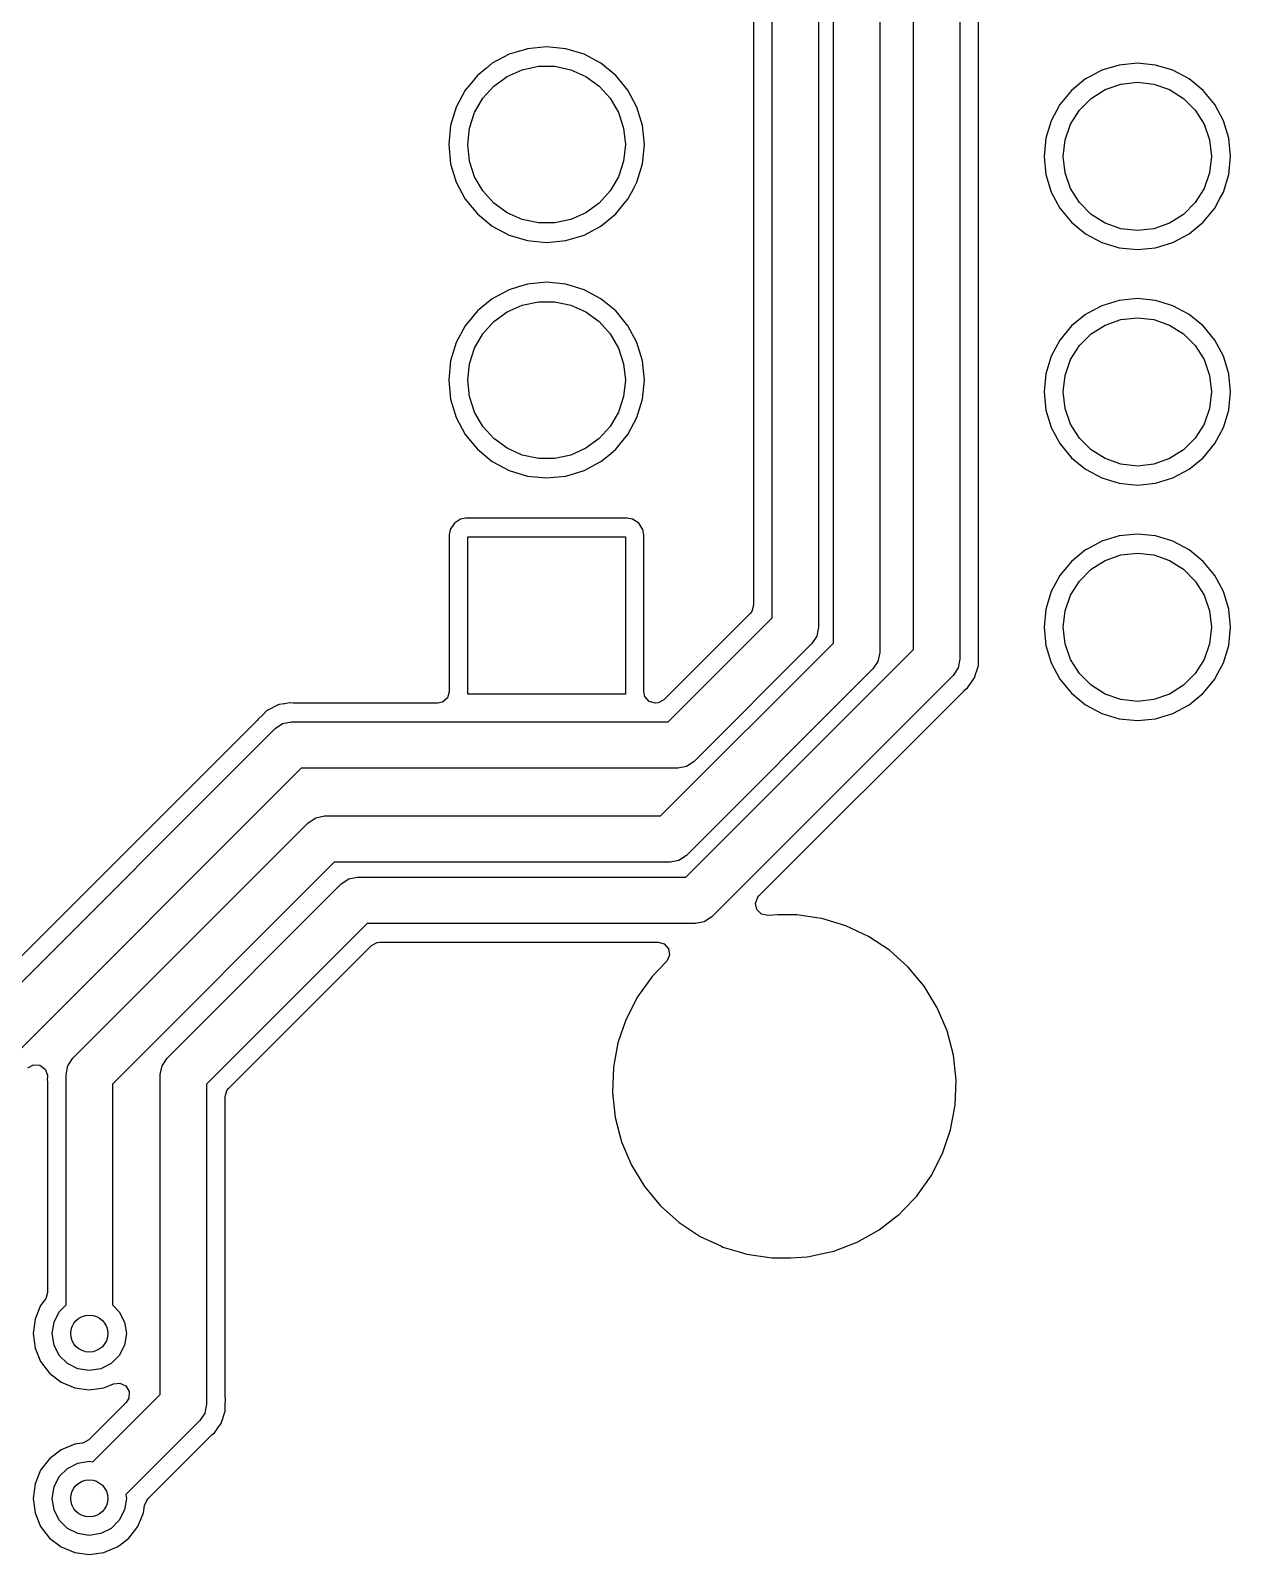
# Model space of a CAD drawing. Extents: x -3.95 to 1.03, y -1.83 to 1.03.
# Drawn here: x -3.225 to -2.715, y -0.794 to -0.147 of the extents above; entities that cross this region are included whole.
import ezdxf

# ---------------------------------------------------------------- set-up
doc = ezdxf.new("R2010")
doc.units = 0
doc.header["$MEASUREMENT"] = 0
doc.layers.add('BLACK', color=7, linetype='CONTINUOUS')

msp = doc.modelspace()

# ---------------------------------------------------------------- linework, layer by layer
at = {"layer": 'BLACK', "linetype": 'CONTINUOUS'}
for p, q in [((-2.91774, 0.04702), (-2.91774, -0.39063)), ((-2.90984, -0.39592), (-2.90984, 0.05)), ((-2.89016, 0.04592), (-2.89016, -0.4)), ((-2.88386, -0.40669), (-2.88386, -0.02402)), ((-2.86417, -0.02809), (-2.86417, -0.41076)), ((-2.84984, -0.40942), (-2.84984, -0.115)), ((-2.83016, -0.11908), (-2.83016, -0.41349)), ((-2.82226, -0.2), (-2.82226, -0.12437)), ((-3.01382, -0.15424), (-3.01771, -0.15542)), ((-3.00571, -0.15344), (-3.01382, -0.15424)), ((-2.9976, -0.15424), (-3.00571, -0.15344)), ((-2.9898, -0.1566), (-2.9976, -0.15424)), ((-3.0288, -0.16045), (-3.03126, -0.16246)), ((-3.02161, -0.1566), (-3.0288, -0.16045)), ((-3.01771, -0.15542), (-3.02161, -0.1566)), ((-3.01605, -0.16317), (-3.00921, -0.16172)), ((-3.00921, -0.16172), (-3.00221, -0.16172)), ((-3.00221, -0.16172), (-2.99537, -0.16317)), ((-2.98262, -0.16045), (-2.9898, -0.1566)), ((-2.97632, -0.16561), (-2.98262, -0.16045)), ((-2.76245, -0.16118), (-2.76987, -0.16343)), ((-2.75472, -0.16042), (-2.76245, -0.16118)), ((-2.747, -0.16118), (-2.75472, -0.16042)), ((-2.73958, -0.16343), (-2.747, -0.16118)), ((-3.03509, -0.16561), (-3.03768, -0.16876)), ((-3.03126, -0.16246), (-3.03509, -0.16561)), ((-3.0281, -0.17013), (-3.02244, -0.16602)), ((-3.02244, -0.16602), (-3.01605, -0.16317)), ((-2.99537, -0.16317), (-2.98898, -0.16602)), ((-2.98898, -0.16602), (-2.98332, -0.17013)), ((-2.97115, -0.17191), (-2.97632, -0.16561)), ((-2.77671, -0.16709), (-2.78271, -0.17201)), ((-2.77449, -0.1659), (-2.77671, -0.16709)), ((-2.76987, -0.16343), (-2.77449, -0.1659)), ((-2.73273, -0.16709), (-2.73958, -0.16343)), ((-2.72674, -0.17201), (-2.73273, -0.16709)), ((-3.04026, -0.17191), (-3.0441, -0.1791)), ((-3.03768, -0.16876), (-3.04026, -0.17191)), ((-3.03278, -0.17533), (-3.0281, -0.17013)), ((-2.98332, -0.17013), (-2.97864, -0.17533)), ((-2.96731, -0.1791), (-2.97115, -0.17191)), ((-2.78271, -0.17201), (-2.78763, -0.17801)), ((-2.77436, -0.17538), (-2.76839, -0.17162)), ((-2.76839, -0.17162), (-2.76173, -0.16929)), ((-2.76173, -0.16929), (-2.75472, -0.1685)), ((-2.75472, -0.1685), (-2.74772, -0.16929)), ((-2.74772, -0.16929), (-2.74106, -0.17162)), ((-2.74106, -0.17162), (-2.73509, -0.17538)), ((-2.72181, -0.17801), (-2.72674, -0.17201)), ((-3.0441, -0.1791), (-3.04647, -0.18689)), ((-3.03628, -0.18139), (-3.03278, -0.17533)), ((-2.97864, -0.17533), (-2.97514, -0.18139)), ((-2.96495, -0.18689), (-2.96731, -0.1791)), ((-2.78763, -0.17801), (-2.79129, -0.18485)), ((-2.7831, -0.18633), (-2.77935, -0.18036)), ((-2.77935, -0.18036), (-2.77436, -0.17538)), ((-2.73509, -0.17538), (-2.7301, -0.18036)), ((-2.7301, -0.18036), (-2.72635, -0.18633)), ((-2.71816, -0.18485), (-2.72181, -0.17801)), ((-3.04647, -0.18689), (-3.04727, -0.195)), ((-3.03844, -0.18804), (-3.03628, -0.18139)), ((-2.97514, -0.18139), (-2.97298, -0.18804)), ((-2.96415, -0.195), (-2.96495, -0.18689)), ((-2.79129, -0.18485), (-2.79354, -0.19228)), ((-2.78543, -0.19299), (-2.7831, -0.18633)), ((-2.72635, -0.18633), (-2.72402, -0.19299)), ((-2.7159, -0.19228), (-2.71816, -0.18485)), ((-3.03917, -0.195), (-3.03844, -0.18804)), ((-2.97298, -0.18804), (-2.97224, -0.195)), ((-2.79354, -0.19228), (-2.7943, -0.2)), ((-2.78622, -0.2), (-2.78543, -0.19299)), ((-2.72402, -0.19299), (-2.72323, -0.2)), ((-2.71514, -0.2), (-2.7159, -0.19228)), ((-3.04727, -0.195), (-3.04647, -0.20311)), ((-3.03844, -0.20196), (-3.03917, -0.195)), ((-2.97224, -0.195), (-2.97298, -0.20196)), ((-2.96495, -0.20311), (-2.96415, -0.195)), ((-2.82226, -0.3), (-2.82226, -0.2)), ((-2.7943, -0.2), (-2.79354, -0.20772)), ((-2.78543, -0.20701), (-2.78622, -0.2)), ((-2.72323, -0.2), (-2.72402, -0.20701)), ((-2.7159, -0.20772), (-2.71514, -0.2)), ((-3.04647, -0.20311), (-3.0441, -0.2109)), ((-3.03628, -0.20861), (-3.03844, -0.20196)), ((-2.97298, -0.20196), (-2.97514, -0.20861)), ((-2.96731, -0.2109), (-2.96495, -0.20311)), ((-2.7831, -0.21367), (-2.78543, -0.20701)), ((-2.72402, -0.20701), (-2.72635, -0.21367)), ((-3.0441, -0.2109), (-3.04026, -0.21809)), ((-3.03278, -0.21467), (-3.03628, -0.20861)), ((-2.97514, -0.20861), (-2.97864, -0.21467)), ((-2.96882, -0.21372), (-2.96731, -0.2109)), ((-2.79354, -0.20772), (-2.79129, -0.21515)), ((-2.71816, -0.21515), (-2.7159, -0.20772)), ((-3.04026, -0.21809), (-3.03509, -0.22439)), ((-3.0281, -0.21987), (-3.03278, -0.21467)), ((-3.02244, -0.22398), (-3.0281, -0.21987)), ((-2.98332, -0.21987), (-2.98898, -0.22398)), ((-2.97864, -0.21467), (-2.98332, -0.21987)), ((-2.97632, -0.22439), (-2.9727, -0.21997)), ((-2.9727, -0.21997), (-2.97115, -0.21809)), ((-2.97115, -0.21809), (-2.96882, -0.21372)), ((-2.79129, -0.21515), (-2.78763, -0.22199)), ((-2.77935, -0.21964), (-2.7831, -0.21367)), ((-2.77436, -0.22462), (-2.77935, -0.21964)), ((-2.7301, -0.21964), (-2.73509, -0.22462)), ((-2.72635, -0.21367), (-2.7301, -0.21964)), ((-2.72181, -0.22199), (-2.71964, -0.21792)), ((-2.71964, -0.21792), (-2.71816, -0.21515)), ((-3.03509, -0.22439), (-3.0288, -0.22956)), ((-3.01605, -0.22683), (-3.02244, -0.22398)), ((-2.98898, -0.22398), (-2.99537, -0.22683)), ((-2.97947, -0.22697), (-2.97632, -0.22439)), ((-2.78763, -0.22199), (-2.78271, -0.22799)), ((-2.76839, -0.22838), (-2.77436, -0.22462)), ((-2.73509, -0.22462), (-2.74106, -0.22838)), ((-2.72674, -0.22799), (-2.72181, -0.22199)), ((-3.0288, -0.22956), (-3.02161, -0.23339)), ((-3.00921, -0.22828), (-3.01605, -0.22683)), ((-3.00221, -0.22828), (-3.00921, -0.22828)), ((-2.99537, -0.22683), (-3.00221, -0.22828)), ((-2.9898, -0.23339), (-2.98262, -0.22956)), ((-2.98262, -0.22956), (-2.97947, -0.22697)), ((-2.78271, -0.22799), (-2.77671, -0.23291)), ((-2.77671, -0.23291), (-2.76987, -0.23657)), ((-2.76173, -0.23071), (-2.76839, -0.22838)), ((-2.75472, -0.2315), (-2.76173, -0.23071)), ((-2.74772, -0.23071), (-2.75472, -0.2315)), ((-2.74106, -0.22838), (-2.74772, -0.23071)), ((-2.73958, -0.23657), (-2.73273, -0.23291)), ((-2.73273, -0.23291), (-2.72674, -0.22799)), ((-3.02161, -0.23339), (-3.01382, -0.23576)), ((-3.01382, -0.23576), (-3.00571, -0.23656)), ((-3.00571, -0.23656), (-2.9976, -0.23576)), ((-2.9976, -0.23576), (-2.9898, -0.23339)), ((-2.76987, -0.23657), (-2.76245, -0.23882)), ((-2.76245, -0.23882), (-2.75472, -0.23958)), ((-2.75472, -0.23958), (-2.747, -0.23882)), ((-2.747, -0.23882), (-2.73958, -0.23657)), ((-3.02161, -0.25661), (-3.0288, -0.26044)), ((-3.01771, -0.25542), (-3.02161, -0.25661)), ((-3.01382, -0.25424), (-3.01771, -0.25542)), ((-3.00571, -0.25344), (-3.01382, -0.25424)), ((-2.9976, -0.25424), (-3.00571, -0.25344)), ((-2.9898, -0.25661), (-2.9976, -0.25424)), ((-2.98262, -0.26044), (-2.9898, -0.25661)), ((-3.03126, -0.26247), (-3.03509, -0.26561)), ((-3.0288, -0.26044), (-3.03126, -0.26247)), ((-3.02244, -0.26602), (-3.01605, -0.26317)), ((-3.01605, -0.26317), (-3.00921, -0.26172)), ((-3.00921, -0.26172), (-3.00221, -0.26172)), ((-3.00221, -0.26172), (-2.99537, -0.26317)), ((-2.99537, -0.26317), (-2.98898, -0.26602)), ((-2.97632, -0.26561), (-2.98262, -0.26044)), ((-2.76987, -0.26343), (-2.77583, -0.26662)), ((-2.76245, -0.26118), (-2.76987, -0.26343)), ((-2.75472, -0.26042), (-2.76245, -0.26118)), ((-2.747, -0.26118), (-2.75472, -0.26042)), ((-2.73958, -0.26343), (-2.747, -0.26118)), ((-2.73273, -0.26709), (-2.73958, -0.26343)), ((-3.03768, -0.26876), (-3.04026, -0.27191)), ((-3.03509, -0.26561), (-3.03768, -0.26876)), ((-3.03278, -0.27533), (-3.0281, -0.27013)), ((-3.0281, -0.27013), (-3.02244, -0.26602)), ((-2.98898, -0.26602), (-2.98332, -0.27013)), ((-2.98332, -0.27013), (-2.97864, -0.27533)), ((-2.97115, -0.27191), (-2.97632, -0.26561)), ((-2.77671, -0.26709), (-2.78271, -0.27201)), ((-2.77583, -0.26662), (-2.77671, -0.26709)), ((-2.77436, -0.27537), (-2.76839, -0.27162)), ((-2.76839, -0.27162), (-2.76173, -0.26929)), ((-2.76173, -0.26929), (-2.75472, -0.2685)), ((-2.75472, -0.2685), (-2.74772, -0.26929)), ((-2.74772, -0.26929), (-2.74106, -0.27162)), ((-2.74106, -0.27162), (-2.73509, -0.27537)), ((-2.72674, -0.27201), (-2.73273, -0.26709)), ((-3.04026, -0.27191), (-3.0441, -0.2791)), ((-3.03628, -0.28139), (-3.03278, -0.27533)), ((-2.97864, -0.27533), (-2.97514, -0.28139)), ((-2.96731, -0.2791), (-2.97115, -0.27191)), ((-2.78763, -0.27801), (-2.79129, -0.28485)), ((-2.78271, -0.27201), (-2.78763, -0.27801)), ((-2.77935, -0.28036), (-2.77436, -0.27537)), ((-2.73509, -0.27537), (-2.7301, -0.28036)), ((-2.72181, -0.27801), (-2.72674, -0.27201)), ((-2.71816, -0.28485), (-2.72181, -0.27801)), ((-3.0441, -0.2791), (-3.04647, -0.28689)), ((-3.03844, -0.28804), (-3.03628, -0.28139)), ((-2.97514, -0.28139), (-2.97298, -0.28804)), ((-2.96495, -0.28689), (-2.96731, -0.2791)), ((-2.7831, -0.28633), (-2.77935, -0.28036)), ((-2.7301, -0.28036), (-2.72635, -0.28633)), ((-3.04647, -0.28689), (-3.04727, -0.295)), ((-3.03917, -0.295), (-3.03844, -0.28804)), ((-2.97298, -0.28804), (-2.97224, -0.295)), ((-2.96415, -0.295), (-2.96495, -0.28689)), ((-2.79129, -0.28485), (-2.79354, -0.29228)), ((-2.78543, -0.29299), (-2.7831, -0.28633)), ((-2.72635, -0.28633), (-2.72402, -0.29299)), ((-2.7159, -0.29228), (-2.71816, -0.28485)), ((-3.04727, -0.295), (-3.04647, -0.30311)), ((-3.03844, -0.30196), (-3.03917, -0.295)), ((-2.97224, -0.295), (-2.97298, -0.30196)), ((-2.96495, -0.30311), (-2.96415, -0.295)), ((-2.79354, -0.29228), (-2.7943, -0.3)), ((-2.78622, -0.3), (-2.78543, -0.29299)), ((-2.72402, -0.29299), (-2.72323, -0.3)), ((-2.71514, -0.3), (-2.7159, -0.29228)), ((-3.04647, -0.30311), (-3.0441, -0.3109)), ((-3.03628, -0.30861), (-3.03844, -0.30196)), ((-2.97298, -0.30196), (-2.97514, -0.30861)), ((-2.96731, -0.3109), (-2.96495, -0.30311)), ((-2.96495, -0.30311), (-2.96495, -0.30311)), ((-2.82226, -0.4), (-2.82226, -0.3)), ((-2.7943, -0.3), (-2.79354, -0.30772)), ((-2.78543, -0.30701), (-2.78622, -0.3)), ((-2.72323, -0.3), (-2.72402, -0.30701)), ((-2.7159, -0.30772), (-2.71514, -0.3)), ((-3.03278, -0.31467), (-3.03628, -0.30861)), ((-2.97514, -0.30861), (-2.97864, -0.31467)), ((-2.79354, -0.30772), (-2.79129, -0.31515)), ((-2.7831, -0.31367), (-2.78543, -0.30701)), ((-2.72402, -0.30701), (-2.72635, -0.31367)), ((-2.71816, -0.31515), (-2.7159, -0.30772)), ((-3.0441, -0.3109), (-3.04026, -0.31809)), ((-3.0281, -0.31987), (-3.03278, -0.31467)), ((-2.97864, -0.31467), (-2.98332, -0.31987)), ((-2.97115, -0.31809), (-2.96731, -0.3109)), ((-2.79129, -0.31515), (-2.78763, -0.32199)), ((-2.77935, -0.31964), (-2.7831, -0.31367)), ((-2.72635, -0.31367), (-2.7301, -0.31964)), ((-2.72181, -0.32199), (-2.71816, -0.31515)), ((-2.71816, -0.31515), (-2.71816, -0.31515)), ((-3.04026, -0.31809), (-3.03509, -0.32439)), ((-3.02244, -0.32398), (-3.0281, -0.31987)), ((-2.98332, -0.31987), (-2.98898, -0.32398)), ((-2.97632, -0.32439), (-2.97317, -0.32055)), ((-2.97317, -0.32055), (-2.97115, -0.31809)), ((-2.78763, -0.32199), (-2.78271, -0.32799)), ((-2.77436, -0.32462), (-2.77935, -0.31964)), ((-2.7301, -0.31964), (-2.73509, -0.32462)), ((-2.72674, -0.32799), (-2.72181, -0.32199)), ((-3.03509, -0.32439), (-3.0288, -0.32955)), ((-3.0288, -0.32955), (-3.02161, -0.33339)), ((-3.01605, -0.32683), (-3.02244, -0.32398)), ((-3.00921, -0.32828), (-3.01605, -0.32683)), ((-3.00221, -0.32828), (-3.00921, -0.32828)), ((-2.99537, -0.32683), (-3.00221, -0.32828)), ((-2.98898, -0.32398), (-2.99537, -0.32683)), ((-2.9898, -0.33339), (-2.98262, -0.32955)), ((-2.98262, -0.32955), (-2.97947, -0.32697)), ((-2.97947, -0.32697), (-2.97632, -0.32439)), ((-2.78271, -0.32799), (-2.77671, -0.33291)), ((-2.76839, -0.32838), (-2.77436, -0.32462)), ((-2.76173, -0.33071), (-2.76839, -0.32838)), ((-2.74106, -0.32838), (-2.74772, -0.33071)), ((-2.73509, -0.32462), (-2.74106, -0.32838)), ((-2.73273, -0.33291), (-2.72674, -0.32799)), ((-3.02161, -0.33339), (-3.01382, -0.33576)), ((-3.01382, -0.33576), (-3.00571, -0.33656)), ((-3.00571, -0.33656), (-2.9976, -0.33576)), ((-2.9976, -0.33576), (-2.9898, -0.33339)), ((-2.77671, -0.33291), (-2.76987, -0.33657)), ((-2.76987, -0.33657), (-2.76245, -0.33882)), ((-2.75472, -0.3315), (-2.76173, -0.33071)), ((-2.74772, -0.33071), (-2.75472, -0.3315)), ((-2.747, -0.33882), (-2.73958, -0.33657)), ((-2.73958, -0.33657), (-2.73273, -0.33291)), ((-2.76245, -0.33882), (-2.75472, -0.33958)), ((-2.75472, -0.33958), (-2.747, -0.33882)), ((-3.04486, -0.35584), (-3.04661, -0.35846)), ((-3.04225, -0.3541), (-3.04486, -0.35584)), ((-3.03995, -0.35364), (-3.04225, -0.3541)), ((-2.97147, -0.35364), (-3.03995, -0.35364)), ((-3.03995, -0.35364), (-3.03995, -0.35364)), ((-2.96916, -0.3541), (-2.97147, -0.35364)), ((-2.97147, -0.35364), (-2.97147, -0.35364)), ((-2.96655, -0.35584), (-2.96916, -0.3541)), ((-2.96481, -0.35846), (-2.96655, -0.35584)), ((-3.04661, -0.35846), (-3.04707, -0.36076)), ((-3.04707, -0.36076), (-3.04707, -0.42738)), ((-3.03917, -0.42846), (-3.03917, -0.36153)), ((-3.03917, -0.36153), (-2.97224, -0.36153)), ((-2.97224, -0.36153), (-2.97224, -0.42846)), ((-2.96435, -0.36076), (-2.96481, -0.35846)), ((-2.96435, -0.42738), (-2.96435, -0.36076)), ((-2.76245, -0.36118), (-2.76987, -0.36343)), ((-2.75472, -0.36042), (-2.76245, -0.36118)), ((-2.747, -0.36118), (-2.75472, -0.36042)), ((-2.73958, -0.36343), (-2.747, -0.36118)), ((-2.77671, -0.36709), (-2.78271, -0.37201)), ((-2.77583, -0.36662), (-2.77671, -0.36709)), ((-2.76987, -0.36343), (-2.77583, -0.36662)), ((-2.76173, -0.36929), (-2.75472, -0.3685)), ((-2.75472, -0.3685), (-2.74772, -0.36929)), ((-2.73273, -0.36709), (-2.73958, -0.36343)), ((-2.72674, -0.37201), (-2.73273, -0.36709)), ((-2.78271, -0.37201), (-2.78763, -0.37801)), ((-2.77935, -0.38036), (-2.77436, -0.37538)), ((-2.77436, -0.37538), (-2.76839, -0.37162)), ((-2.76839, -0.37162), (-2.76173, -0.36929)), ((-2.74772, -0.36929), (-2.74106, -0.37162)), ((-2.74106, -0.37162), (-2.73509, -0.37538)), ((-2.73509, -0.37538), (-2.7301, -0.38036)), ((-2.72181, -0.37801), (-2.72674, -0.37201)), ((-2.78763, -0.37801), (-2.79129, -0.38485)), ((-2.7831, -0.38633), (-2.77935, -0.38036)), ((-2.7301, -0.38036), (-2.72635, -0.38633)), ((-2.71816, -0.38485), (-2.72181, -0.37801)), ((-2.79129, -0.38485), (-2.79354, -0.39228)), ((-2.78543, -0.39299), (-2.7831, -0.38633)), ((-2.72635, -0.38633), (-2.72402, -0.39299)), ((-2.7159, -0.39228), (-2.71816, -0.38485)), ((-2.91917, -0.39408), (-2.95592, -0.43083)), ((-2.91851, -0.39327), (-2.91917, -0.39408)), ((-2.91774, -0.39063), (-2.91851, -0.39327)), ((-2.79354, -0.39228), (-2.7943, -0.4)), ((-2.78622, -0.4), (-2.78543, -0.39299)), ((-2.72402, -0.39299), (-2.72323, -0.4)), ((-2.71514, -0.4), (-2.7159, -0.39228)), ((-2.95408, -0.44016), (-2.90984, -0.39592)), ((-2.89016, -0.4), (-2.89091, -0.40377)), ((-2.82226, -0.41052), (-2.82226, -0.4)), ((-2.7943, -0.4), (-2.79354, -0.40772)), ((-2.78543, -0.40701), (-2.78622, -0.4)), ((-2.72323, -0.4), (-2.72402, -0.40701)), ((-2.7159, -0.40772), (-2.71514, -0.4)), ((-2.95733, -0.48016), (-2.88386, -0.40669)), ((-2.89304, -0.40696), (-2.94304, -0.45696)), ((-2.89091, -0.40377), (-2.89304, -0.40696)), ((-2.79354, -0.40772), (-2.79129, -0.41515)), ((-2.7831, -0.41367), (-2.78543, -0.40701)), ((-2.72402, -0.40701), (-2.72635, -0.41367)), ((-2.71816, -0.41515), (-2.7159, -0.40772)), ((-2.94657, -0.50614), (-2.84984, -0.40942)), ((-2.86417, -0.41076), (-2.86492, -0.41453)), ((-2.83016, -0.41349), (-2.83091, -0.41726)), ((-2.82217, -0.41125), (-2.82226, -0.41052)), ((-2.82226, -0.41374), (-2.82217, -0.41125)), ((-2.82226, -0.41392), (-2.82226, -0.41374)), ((-2.82226, -0.41641), (-2.82226, -0.41392)), ((-2.77935, -0.41964), (-2.7831, -0.41367)), ((-2.72635, -0.41367), (-2.7301, -0.41964)), ((-2.86706, -0.41772), (-2.94629, -0.49696)), ((-2.83304, -0.42045), (-2.93553, -0.52294)), ((-2.86492, -0.41453), (-2.86706, -0.41772)), ((-2.86706, -0.41772), (-2.86706, -0.41772)), ((-2.83091, -0.41726), (-2.83304, -0.42045)), ((-2.83304, -0.42045), (-2.83304, -0.42045)), ((-2.82391, -0.4215), (-2.82318, -0.41913)), ((-2.82318, -0.41913), (-2.82312, -0.41895)), ((-2.82312, -0.41895), (-2.8223, -0.41661)), ((-2.8223, -0.41661), (-2.82226, -0.41641)), ((-2.79129, -0.41515), (-2.78763, -0.42199)), ((-2.77436, -0.42462), (-2.77935, -0.41964)), ((-2.7301, -0.41964), (-2.73509, -0.42462)), ((-2.72134, -0.42111), (-2.71816, -0.41515)), ((-2.91557, -0.51414), (-2.82836, -0.42693)), ((-2.82836, -0.42693), (-2.82795, -0.42657)), ((-2.82795, -0.42657), (-2.82685, -0.42569)), ((-2.82685, -0.42569), (-2.82558, -0.42383)), ((-2.82558, -0.42383), (-2.82548, -0.42369)), ((-2.82548, -0.42369), (-2.824, -0.42168)), ((-2.824, -0.42168), (-2.82391, -0.4215)), ((-2.78763, -0.42199), (-2.78271, -0.42799)), ((-2.76839, -0.42838), (-2.77436, -0.42462)), ((-2.73509, -0.42462), (-2.74106, -0.42838)), ((-2.72674, -0.42799), (-2.72181, -0.42199)), ((-2.72181, -0.42199), (-2.72134, -0.42111)), ((-3.11979, -0.43296), (-3.12199, -0.43412)), ((-3.1196, -0.4329), (-3.11979, -0.43296)), ((-3.11936, -0.43286), (-3.1196, -0.4329)), ((-3.11714, -0.43252), (-3.11936, -0.43286)), ((-3.11936, -0.43286), (-3.11936, -0.43286)), ((-3.11696, -0.43249), (-3.11714, -0.43252)), ((-3.11631, -0.43237), (-3.11696, -0.43249)), ((-3.11475, -0.43208), (-3.11631, -0.43237)), ((-3.11335, -0.43223), (-3.11475, -0.43208)), ((-3.1128, -0.43226), (-3.11335, -0.43223)), ((-3.05195, -0.43226), (-3.1128, -0.43226)), ((-3.04992, -0.43182), (-3.05195, -0.43226)), ((-3.04784, -0.43002), (-3.04992, -0.43182)), ((-3.04707, -0.42738), (-3.04784, -0.43002)), ((-2.97224, -0.42846), (-3.03917, -0.42846)), ((-2.96391, -0.42941), (-2.96435, -0.42738)), ((-2.96211, -0.43149), (-2.96391, -0.42941)), ((-2.95947, -0.43226), (-2.96211, -0.43149)), ((-2.95937, -0.43226), (-2.95947, -0.43226)), ((-2.95833, -0.43215), (-2.95937, -0.43226)), ((-2.95592, -0.43083), (-2.95833, -0.43215)), ((-2.78271, -0.42799), (-2.77671, -0.43291)), ((-2.77671, -0.43291), (-2.76987, -0.43657)), ((-2.76173, -0.43071), (-2.76839, -0.42838)), ((-2.75472, -0.4315), (-2.76173, -0.43071)), ((-2.74772, -0.43071), (-2.75472, -0.4315)), ((-2.74106, -0.42838), (-2.74772, -0.43071)), ((-2.73958, -0.43657), (-2.73273, -0.43291)), ((-2.73273, -0.43291), (-2.72674, -0.42799)), ((-3.12872, -0.43956), (-3.35227, -0.66312)), ((-3.12827, -0.43898), (-3.12872, -0.43956)), ((-3.1281, -0.43882), (-3.12827, -0.43898)), ((-3.12645, -0.43728), (-3.1281, -0.43882)), ((-3.1281, -0.43882), (-3.1281, -0.43882)), ((-3.12632, -0.43716), (-3.12645, -0.43728)), ((-3.12456, -0.4354), (-3.12632, -0.43716)), ((-3.12439, -0.43528), (-3.12456, -0.4354)), ((-3.12215, -0.4342), (-3.12439, -0.43528)), ((-3.12199, -0.43412), (-3.12215, -0.4342)), ((-3.11784, -0.44091), (-3.11407, -0.44016)), ((-3.11407, -0.44016), (-2.95408, -0.44016)), ((-2.76987, -0.43657), (-2.76245, -0.43882)), ((-2.76245, -0.43882), (-2.75472, -0.43958)), ((-2.75472, -0.43958), (-2.747, -0.43882)), ((-2.747, -0.43882), (-2.73958, -0.43657)), ((-3.35098, -0.67299), (-3.12103, -0.44304)), ((-3.12103, -0.44304), (-3.11784, -0.44091)), ((-2.94623, -0.45909), (-2.95, -0.45984)), ((-2.94304, -0.45696), (-2.94623, -0.45909)), ((-3.11, -0.45984), (-3.34313, -0.69298)), ((-2.95, -0.45984), (-3.11, -0.45984)), ((-3.20696, -0.58304), (-3.10696, -0.48304)), ((-3.10696, -0.48304), (-3.10377, -0.48091)), ((-3.10696, -0.48304), (-3.10696, -0.48304)), ((-3.10377, -0.48091), (-3.1, -0.48016)), ((-3.1, -0.48016), (-2.95733, -0.48016)), ((-2.94629, -0.49696), (-2.94949, -0.49909)), ((-3.09592, -0.49984), (-3.19016, -0.59408)), ((-2.95325, -0.49984), (-3.09592, -0.49984)), ((-2.94949, -0.49909), (-2.95325, -0.49984)), ((-3.16696, -0.58304), (-3.09294, -0.50902)), ((-3.09294, -0.50902), (-3.08975, -0.50689)), ((-3.09294, -0.50902), (-3.09294, -0.50902)), ((-3.08975, -0.50689), (-3.08598, -0.50614)), ((-3.08598, -0.50614), (-2.94657, -0.50614)), ((-2.91699, -0.51726), (-2.91603, -0.51468)), ((-2.9164, -0.51994), (-2.91699, -0.51726)), ((-2.91603, -0.51468), (-2.91557, -0.51414)), ((-2.93553, -0.52294), (-2.93872, -0.52508)), ((-2.91445, -0.52189), (-2.9164, -0.51994)), ((-2.91176, -0.52247), (-2.91445, -0.52189)), ((-2.90748, -0.52215), (-2.91176, -0.52247)), ((-2.90739, -0.52215), (-2.90748, -0.52215)), ((-2.90748, -0.52215), (-2.90748, -0.52215)), ((-2.89939, -0.52215), (-2.90739, -0.52215)), ((-2.89089, -0.5234), (-2.89939, -0.52215)), ((-2.88884, -0.5237), (-2.89089, -0.5234)), ((-2.87863, -0.52677), (-2.88884, -0.5237)), ((-3.08191, -0.52583), (-3.15016, -0.59408)), ((-2.94249, -0.52583), (-3.08191, -0.52583)), ((-2.93872, -0.52508), (-2.94249, -0.52583)), ((-2.86897, -0.5313), (-2.87863, -0.52677)), ((-3.14083, -0.59592), (-3.08007, -0.53515)), ((-3.08007, -0.53515), (-3.07765, -0.53383)), ((-3.07765, -0.53383), (-3.07662, -0.53372)), ((-3.07662, -0.53372), (-2.95833, -0.53372)), ((-2.95833, -0.53372), (-2.95569, -0.5345)), ((-2.95569, -0.5345), (-2.95389, -0.53657)), ((-2.95389, -0.53657), (-2.9535, -0.5393)), ((-2.86008, -0.53718), (-2.86897, -0.5313)), ((-2.85214, -0.5443), (-2.86008, -0.53718)), ((-2.95482, -0.54199), (-2.96087, -0.54827)), ((-2.95464, -0.5418), (-2.95482, -0.54199)), ((-2.9535, -0.5393), (-2.95464, -0.5418)), ((-2.96087, -0.54827), (-2.96708, -0.55695)), ((-2.84531, -0.5525), (-2.85214, -0.5443)), ((-2.83976, -0.5616), (-2.84531, -0.5525)), ((-2.96708, -0.55695), (-2.97195, -0.56643)), ((-2.83559, -0.57141), (-2.83976, -0.5616)), ((-2.97195, -0.56643), (-2.97317, -0.56999)), ((-2.97317, -0.56999), (-2.9754, -0.57652)), ((-2.83289, -0.58173), (-2.83559, -0.57141)), ((-2.9754, -0.57652), (-2.97715, -0.58599)), ((-2.83172, -0.59233), (-2.83289, -0.58173)), ((-3.22611, -0.58712), (-3.22369, -0.5858)), ((-3.22369, -0.5858), (-3.22095, -0.58599)), ((-3.22095, -0.58599), (-3.21875, -0.58764)), ((-3.21875, -0.58764), (-3.21779, -0.59022)), ((-3.20984, -0.59), (-3.20909, -0.58623)), ((-3.20909, -0.58623), (-3.20696, -0.58304)), ((-3.20696, -0.58304), (-3.20696, -0.58304)), ((-3.16984, -0.59), (-3.16909, -0.58623)), ((-3.16909, -0.58623), (-3.16696, -0.58304)), ((-2.97734, -0.58701), (-2.97772, -0.59767)), ((-2.97715, -0.58599), (-2.97734, -0.58701)), ((-3.21778, -0.59075), (-3.21783, -0.59225)), ((-3.21783, -0.59225), (-3.21774, -0.59298)), ((-3.21779, -0.59022), (-3.21778, -0.59075)), ((-3.21774, -0.59298), (-3.21774, -0.68262)), ((-3.20984, -0.68785), (-3.20984, -0.59)), ((-3.19016, -0.59408), (-3.19016, -0.68785)), ((-3.16984, -0.72592), (-3.16984, -0.59)), ((-3.15016, -0.59408), (-3.15016, -0.73)), ((-2.83211, -0.60299), (-2.83172, -0.59233)), ((-3.14226, -0.59937), (-3.14149, -0.59673)), ((-3.14226, -0.72702), (-3.14226, -0.59937)), ((-3.14149, -0.59673), (-3.14083, -0.59592)), ((-2.97772, -0.59767), (-2.97656, -0.60827)), ((-2.97656, -0.60827), (-2.97386, -0.61859)), ((-2.83405, -0.61348), (-2.83211, -0.60299)), ((-2.83648, -0.6206), (-2.83405, -0.61348)), ((-2.97386, -0.61859), (-2.96969, -0.6284)), ((-2.83749, -0.62357), (-2.83648, -0.6206)), ((-2.84237, -0.63305), (-2.83749, -0.62357)), ((-2.96969, -0.6284), (-2.96413, -0.6375)), ((-2.84858, -0.64173), (-2.84237, -0.63305)), ((-2.96413, -0.6375), (-2.95731, -0.6457)), ((-2.95731, -0.6457), (-2.94937, -0.65282)), ((-2.8544, -0.64777), (-2.84858, -0.64173)), ((-2.94937, -0.65282), (-2.94048, -0.6587)), ((-2.86442, -0.65592), (-2.85672, -0.64998)), ((-2.85672, -0.64998), (-2.85598, -0.64941)), ((-2.85598, -0.64941), (-2.8544, -0.64777)), ((-2.94048, -0.6587), (-2.93146, -0.66293)), ((-2.87372, -0.66114), (-2.86442, -0.65592)), ((-2.93146, -0.66293), (-2.93082, -0.66323)), ((-2.93082, -0.66323), (-2.92396, -0.66529)), ((-2.92396, -0.66529), (-2.92061, -0.6663)), ((-2.92061, -0.6663), (-2.91006, -0.66785)), ((-2.89409, -0.66727), (-2.88974, -0.6663)), ((-2.88974, -0.6663), (-2.88368, -0.66495)), ((-2.88368, -0.66495), (-2.87372, -0.66114)), ((-2.91006, -0.66785), (-2.91006, -0.66785)), ((-2.91006, -0.66785), (-2.90215, -0.66785)), ((-2.90215, -0.66785), (-2.90206, -0.66785)), ((-2.90206, -0.66785), (-2.89496, -0.66734)), ((-2.89496, -0.66734), (-2.89409, -0.66727)), ((-3.21875, -0.68559), (-3.22065, -0.68808)), ((-3.21851, -0.68526), (-3.21875, -0.68559)), ((-3.21774, -0.68262), (-3.21851, -0.68526)), ((-3.22065, -0.68808), (-3.22303, -0.69383)), ((-3.22065, -0.68808), (-3.22065, -0.68808)), ((-3.21498, -0.69513), (-3.21274, -0.69074)), ((-3.21274, -0.69074), (-3.20984, -0.68785)), ((-3.19016, -0.68785), (-3.18726, -0.69074)), ((-3.18726, -0.69074), (-3.18502, -0.69513)), ((-3.22303, -0.69383), (-3.22385, -0.7)), ((-3.21575, -0.7), (-3.21498, -0.69513)), ((-3.18502, -0.69513), (-3.18425, -0.7)), ((-3.22385, -0.7), (-3.22303, -0.70617)), ((-3.21498, -0.70487), (-3.21575, -0.7)), ((-3.21274, -0.70926), (-3.21498, -0.70487)), ((-3.18502, -0.70487), (-3.18726, -0.70926)), ((-3.18425, -0.7), (-3.18502, -0.70487)), ((-3.22303, -0.70617), (-3.22065, -0.71192)), ((-3.22065, -0.71192), (-3.21686, -0.71686)), ((-3.20926, -0.71274), (-3.21274, -0.70926)), ((-3.18726, -0.70926), (-3.19074, -0.71274)), ((-3.21686, -0.71686), (-3.21192, -0.72065)), ((-3.20487, -0.71498), (-3.20926, -0.71274)), ((-3.2, -0.71575), (-3.20487, -0.71498)), ((-3.19513, -0.71498), (-3.2, -0.71575)), ((-3.19074, -0.71274), (-3.19513, -0.71498)), ((-3.21192, -0.72065), (-3.20617, -0.72303)), ((-3.20617, -0.72303), (-3.2, -0.72385)), ((-3.2, -0.72385), (-3.19383, -0.72303)), ((-3.19383, -0.72303), (-3.18968, -0.72132)), ((-3.18968, -0.72132), (-3.18695, -0.72102)), ((-3.18695, -0.72102), (-3.18449, -0.72225)), ((-3.18449, -0.72225), (-3.18308, -0.72462)), ((-3.18308, -0.72462), (-3.18318, -0.72737)), ((-3.18436, -0.72928), (-3.20025, -0.74517)), ((-3.19842, -0.7545), (-3.16984, -0.72592)), ((-3.18318, -0.72737), (-3.18436, -0.72928)), ((-3.15016, -0.73), (-3.15091, -0.73377)), ((-3.15016, -0.73), (-3.15016, -0.73)), ((-3.14217, -0.72776), (-3.14226, -0.72702)), ((-3.14226, -0.73024), (-3.14217, -0.72776)), ((-3.14226, -0.73042), (-3.14226, -0.73024)), ((-3.14226, -0.73291), (-3.14226, -0.73042)), ((-3.15304, -0.73696), (-3.1845, -0.76842)), ((-3.15091, -0.73377), (-3.15304, -0.73696)), ((-3.14391, -0.73801), (-3.14318, -0.73563)), ((-3.14318, -0.73563), (-3.14312, -0.73546)), ((-3.14312, -0.73546), (-3.14286, -0.73472)), ((-3.14286, -0.73472), (-3.14238, -0.73333)), ((-3.14238, -0.73333), (-3.1423, -0.73311)), ((-3.14238, -0.73333), (-3.14238, -0.73333)), ((-3.1423, -0.73311), (-3.14226, -0.73291)), ((-3.17517, -0.77025), (-3.14836, -0.74344)), ((-3.14836, -0.74344), (-3.14795, -0.74308)), ((-3.14795, -0.74308), (-3.14685, -0.7422)), ((-3.14685, -0.7422), (-3.14558, -0.74034)), ((-3.14558, -0.74034), (-3.14548, -0.74019)), ((-3.14548, -0.74019), (-3.144, -0.73819)), ((-3.144, -0.73819), (-3.14391, -0.73801)), ((-3.21192, -0.74935), (-3.21686, -0.75314)), ((-3.20617, -0.74697), (-3.21192, -0.74935)), ((-3.20307, -0.74656), (-3.20617, -0.74697)), ((-3.20267, -0.74649), (-3.20307, -0.74656)), ((-3.20025, -0.74517), (-3.20267, -0.74649)), ((-3.21686, -0.75314), (-3.22065, -0.75808)), ((-3.21274, -0.76074), (-3.20926, -0.75726)), ((-3.20926, -0.75726), (-3.20487, -0.75502)), ((-3.20487, -0.75502), (-3.2, -0.75425)), ((-3.2, -0.75425), (-3.19842, -0.7545)), ((-3.22303, -0.76383), (-3.22385, -0.77)), ((-3.22065, -0.75808), (-3.22303, -0.76383)), ((-3.22065, -0.75808), (-3.22065, -0.75808)), ((-3.21498, -0.76513), (-3.21274, -0.76074)), ((-3.22385, -0.77), (-3.22303, -0.77617)), ((-3.21575, -0.77), (-3.21498, -0.76513)), ((-3.21498, -0.77487), (-3.21575, -0.77)), ((-3.18425, -0.77), (-3.18502, -0.77487)), ((-3.1845, -0.76842), (-3.18425, -0.77)), ((-3.17545, -0.77055), (-3.17517, -0.77025)), ((-3.22303, -0.77617), (-3.22065, -0.78192)), ((-3.21274, -0.77926), (-3.21498, -0.77487)), ((-3.18502, -0.77487), (-3.18726, -0.77926)), ((-3.17935, -0.78192), (-3.17697, -0.77617)), ((-3.17697, -0.77617), (-3.17656, -0.77307)), ((-3.17656, -0.77307), (-3.17545, -0.77055)), ((-3.22065, -0.78192), (-3.21686, -0.78686)), ((-3.20926, -0.78274), (-3.21274, -0.77926)), ((-3.20487, -0.78498), (-3.20926, -0.78274)), ((-3.19074, -0.78274), (-3.19513, -0.78498)), ((-3.18726, -0.77926), (-3.19074, -0.78274)), ((-3.18314, -0.78686), (-3.17935, -0.78192)), ((-3.21686, -0.78686), (-3.21192, -0.79065)), ((-3.2, -0.78575), (-3.20487, -0.78498)), ((-3.19513, -0.78498), (-3.2, -0.78575)), ((-3.18705, -0.78986), (-3.18314, -0.78686)), ((-3.21192, -0.79065), (-3.20617, -0.79303)), ((-3.20617, -0.79303), (-3.2, -0.79385)), ((-3.2, -0.79385), (-3.19383, -0.79303)), ((-3.19383, -0.79303), (-3.18808, -0.79065)), ((-3.18808, -0.79065), (-3.18705, -0.78986))]:
    msp.add_line(p, q, dxfattribs=at)
at = {"layer": 'BLACK'}
for centre in [(-3.2, -0.7), (-3.2, -0.77)]:
    msp.add_circle(centre, 0.00787, dxfattribs=at)

doc.saveas('drawing.dxf')
